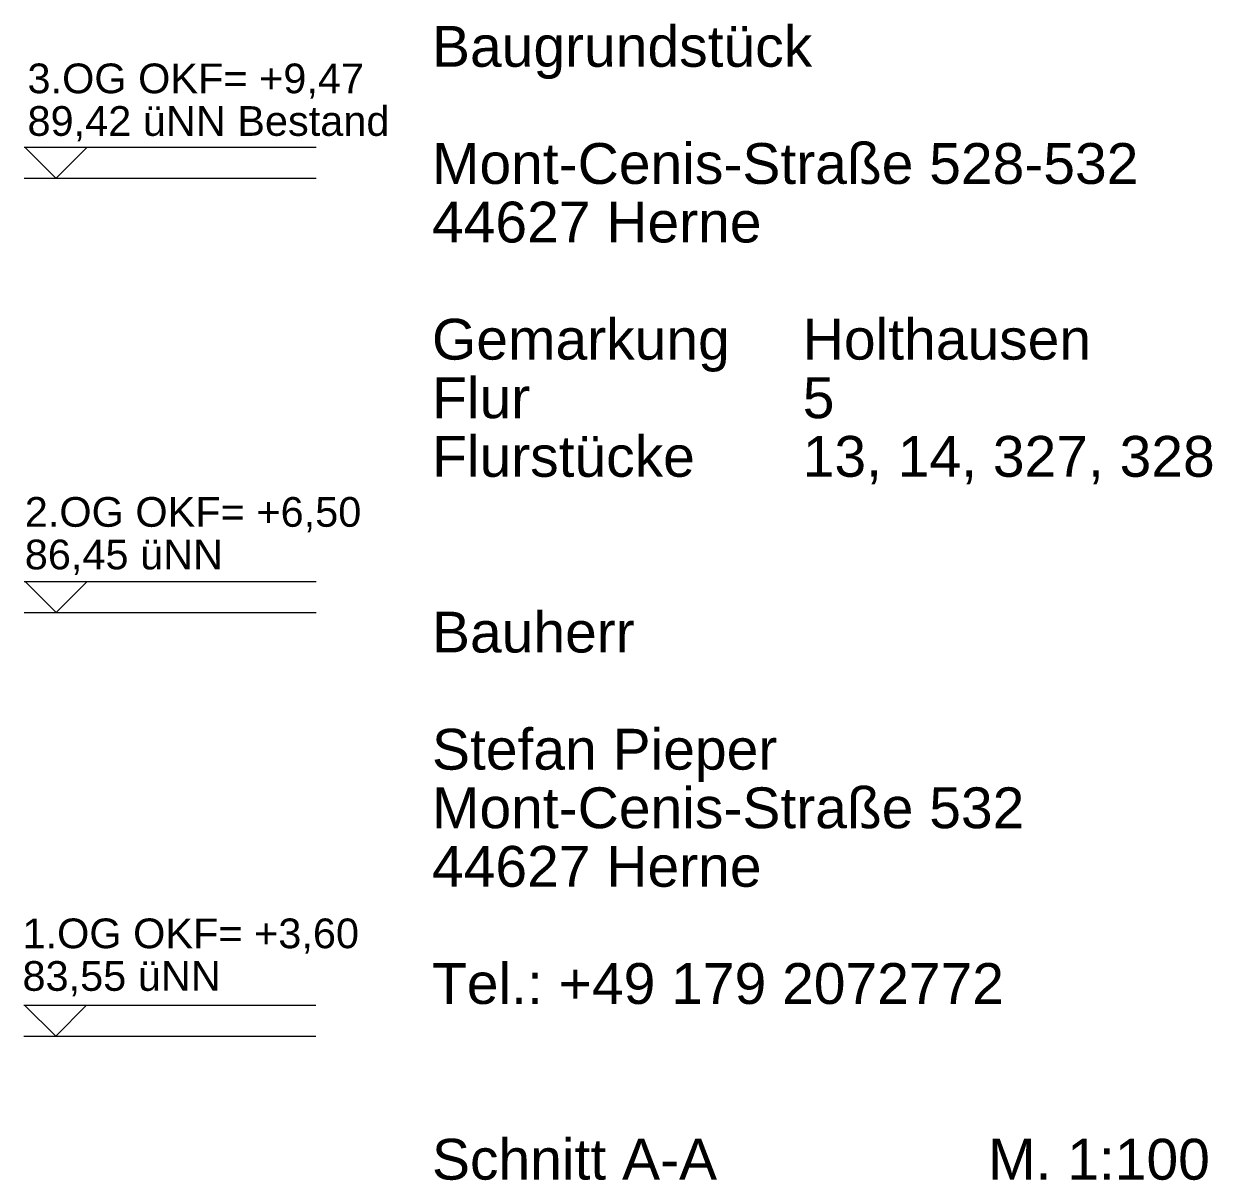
# Model space of a CAD drawing. Header units: millimetres. Extents: x 6 to 41668, y 1529 to 28527.
# Drawn here: x 32407 to 40541, y 11225 to 19137 of the extents above; entities that cross this region are included whole.
import ezdxf

# ---------------------------------------------------------------- set-up
doc = ezdxf.new("R2010")
doc.units = ezdxf.units.MM
doc.header["$LTSCALE"] = 50
for name, color, linetype in [('05_Linien_stark', 7, 'Continuous'), ('10_Text', 7, 'Continuous'), ('12_Plankopf', 140, 'Continuous')]:
    doc.layers.add(name, color=color, linetype=linetype)
doc.styles.add('PLAN', font='arial.ttf')

msp = doc.modelspace()

# ---------------------------------------------------------------- linework, layer by layer
at = {"layer": '05_Linien_stark', "lineweight": 15}
for p, q in [((32409.9, 18291.7), (34408.4, 18291.7)), ((32628.1, 18079.1), (32414.7, 18292.5)), ((32628.5, 18080.7), (32836.7, 18288.9)), ((32409.3, 18079.4), (34407.8, 18079.4)), ((32410.3, 15320.8), (34408.8, 15320.8)), ((32628.6, 15108.2), (32415.2, 15321.6)), ((32628.9, 15109.7), (32837.2, 15318)), ((32409.7, 15108.5), (34408.3, 15108.5)), ((32407.2, 12422.3), (34405.6, 12422.3)), ((32625.4, 12209.7), (32412, 12423.1)), ((32625.7, 12211.2), (32834, 12419.5)), ((32406.6, 12210), (34405.1, 12210))]:
    msp.add_line(p, q, dxfattribs=at)

# ---------------------------------------------------------------- texts
at = {"layer": '10_Text', "style": 'PLAN'}
for s, p in [('3.OG OKF= +9,47', (32432.1, 18661.6)), ('89,42 üNN Bestand', (32432.1, 18370.1)), ('2.OG OKF= +6,50', (32413.4, 15695.4)), ('86,45 üNN', (32413.4, 15404)), ('1.OG OKF= +3,60', (32397.8, 12811.9)), ('83,55 üNN', (32397.8, 12520.4))]:
    msp.add_text(s, height=203.2, dxfattribs=at).set_placement(p)
at = {"layer": '12_Plankopf', "style": 'PLAN'}
for s, height, p in [('Baugrundstück', 279.262, (35200.6, 18842.7)), ('Mont-Cenis-Straße 528-532', 279.262, (35200.6, 18041.2)), ('44627 Herne', 279.262, (35200.6, 17640.5)), ('Gemarkung', 279.26, (35200.6, 16839)), ('Holthausen', 279.26, (37738.2, 16839)), ('Flur', 279.26, (35200.6, 16438.2)), ('5', 279.3, (37738.1, 16438.2)), ('Flurstücke', 279.26, (35200.6, 16037.5)), ('13, 14, 327, 328', 279.262, (37738, 16037.5)), ('Bauherr', 279.26, (35200.6, 14835.2)), ('Stefan Pieper', 279.262, (35200.6, 14033.7)), ('Mont-Cenis-Straße 532', 279.262, (35200.6, 13633)), ('44627 Herne', 279.262, (35200.6, 13232.2)), ('Tel.: +49 179 2072772', 279.262, (35200.6, 12430.7)), ('Schnitt A-A', 279.262, (35200.6, 11228.5)), ('M. 1:100', 279.26, (39006.8, 11228.5))]:
    msp.add_text(s, height=height, dxfattribs=at).set_placement(p)

doc.saveas('drawing.dxf')
